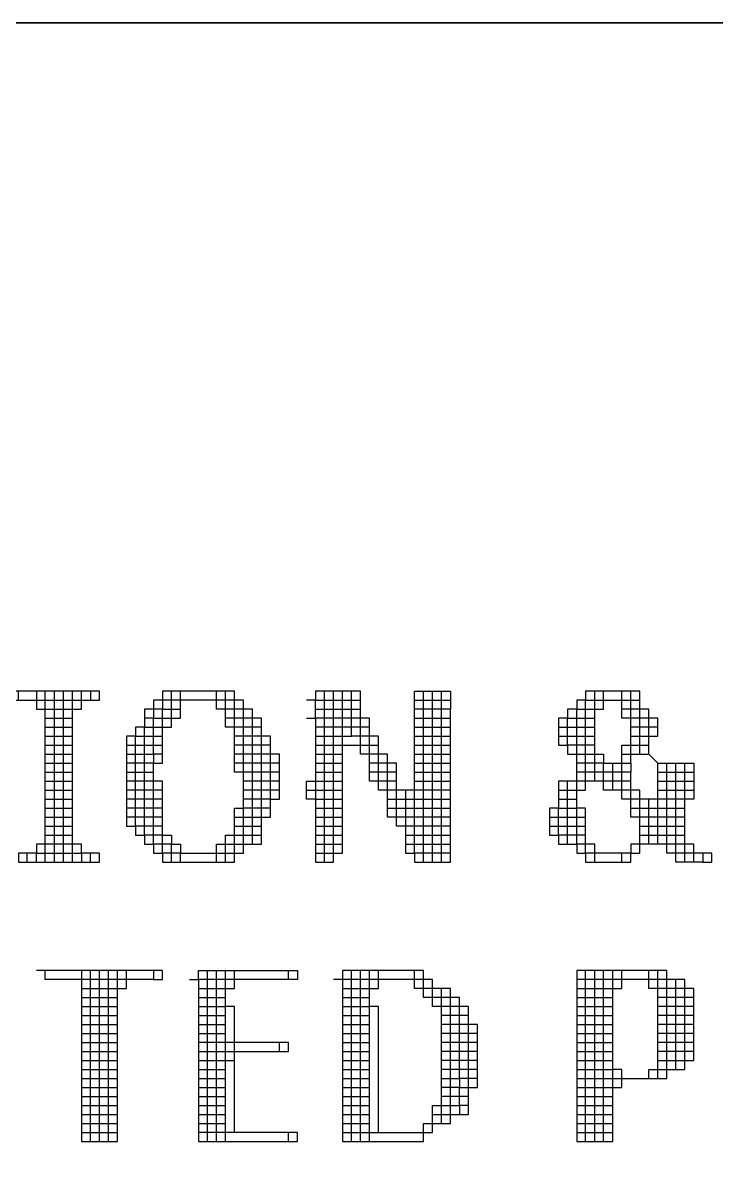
# Model space of a CAD drawing. Header units: millimetres. Extents: x 0 to 420, y 0 to 297.
# Drawn here: x 392.49 to 399.16, y 72.62 to 83.59 of the extents above; entities that cross this region are included whole.
import ezdxf
from ezdxf.enums import TextEntityAlignment as Align

# ---------------------------------------------------------------- set-up
doc = ezdxf.new("R2010")
doc.units = ezdxf.units.MM
doc.layers.add('GPDRAW', color=1, linetype='Continuous')
doc.layers.add('TEXT', color=255, linetype='Continuous')
doc.styles.add('ECL', font='SIMFANG_2312.TTF', dxfattribs={"width": 0.7, "height": 3})

# ---------------------------------------------------------------- blocks, each defined once
blk = doc.blocks.new('gpdraw')
at = {"color": 2}
blk.add_lwpolyline([(912.308, -4.113), (1041.808, -4.113), (1041.808, -82.7), (912.308, -82.7)], close=True, dxfattribs=at)
blk = doc.blocks.new('*U60')
at = {"color": 252, "linetype": 'Continuous'}
for points in [[(35.822, 6.504), (35.822, 6.355), (35.97, 6.355), (35.97, 6.504), (34.485, 6.504), (34.485, 6.355), (34.634, 6.355), (34.634, 6.504)], [(38.495, 5.167), (38.346, 5.167), (38.198, 5.167), (38.198, 5.316), (38.198, 5.464), (38.198, 5.613), (38.198, 5.761), (38.198, 5.91), (38.049, 5.91), (38.049, 6.058), (38.049, 6.207), (38.049, 6.355), (38.049, 6.504)]]:
    blk.add_lwpolyline(points, dxfattribs=at)
at = {"color": 251, "linetype": 'Continuous'}
for points in [[(34.931, 6.504), (34.931, 6.355), (34.931, 6.207), (35.079, 6.207), (35.228, 6.207), (35.376, 6.207), (35.525, 6.207), (35.673, 6.207), (35.673, 6.355), (35.673, 6.504)], [(45.177, 3.979), (45.177, 4.128), (45.177, 4.276), (45.177, 4.425), (45.177, 4.573), (45.177, 4.722), (45.177, 4.87), (45.177, 5.019), (45.177, 5.167), (45.177, 5.316), (45.029, 5.464), (45.029, 5.613), (45.029, 5.761), (45.177, 5.761), (45.177, 5.91), (45.029, 5.91), (45.029, 6.058), (45.029, 6.207), (44.88, 6.207), (44.88, 6.355), (44.88, 6.504), (43.989, 6.504), (43.989, 6.355), (43.841, 6.355), (43.841, 6.207), (43.692, 6.207), (43.692, 6.058), (43.544, 6.058), (43.544, 5.91), (43.544, 5.761), (43.544, 5.613), (43.692, 5.613), (43.692, 5.464), (43.841, 5.464), (43.989, 5.464), (44.138, 5.464), (44.286, 5.464), (44.286, 5.316), (44.583, 5.316), (44.583, 5.464), (44.583, 5.613), (44.732, 5.613), (44.88, 5.613), (45.029, 5.613)], [(45.177, 5.316), (45.771, 5.316), (45.771, 5.167), (45.771, 5.019), (45.771, 4.87), (45.771, 4.722), (45.623, 4.722), (45.474, 4.722), (45.326, 4.722), (45.177, 4.722), (44.88, 4.722), (44.732, 4.722), (44.583, 4.722), (44.583, 4.87), (44.435, 4.87), (44.286, 4.87), (44.286, 5.019), (44.138, 5.019), (43.989, 5.019), (43.841, 5.019), (43.544, 5.019), (43.544, 4.87), (43.544, 4.722), (43.544, 4.573), (43.395, 4.573), (43.395, 4.425), (43.395, 4.276), (43.395, 4.128), (43.544, 4.128), (43.544, 3.979), (43.692, 3.979), (43.841, 3.979), (43.841, 3.831), (43.989, 3.831), (43.989, 3.682), (44.138, 3.682), (44.286, 3.682), (44.435, 3.682), (44.583, 3.682), (44.583, 3.831)], [(38.049, 3.682), (38.049, 3.831), (38.198, 3.831), (38.198, 3.979), (38.198, 4.128), (38.198, 4.276), (38.198, 4.425), (38.198, 4.573), (38.346, 4.573)], [(34.782, 3.682), (34.931, 3.682), (35.079, 3.682), (35.228, 3.682), (35.376, 3.682), (35.525, 3.682), (35.673, 3.682), (35.822, 3.682), (35.822, 3.831)], [(36.861, 1.9), (36.861, 1.752), (37.01, 1.752), (37.01, 1.9), (34.931, 1.9)], [(37.455, 1.752), (37.604, 1.752), (37.604, 1.9), (39.237, 1.9), (39.237, 1.752), (39.089, 1.752), (39.089, 1.9)]]:
    blk.add_lwpolyline(points, dxfattribs=at)
at = {"color": 217, "linetype": 'Continuous'}
blk.add_lwpolyline([(35.079, 3.682), (35.079, 3.831), (35.079, 3.979), (35.079, 4.128), (35.079, 4.276), (35.079, 4.425), (35.079, 4.573), (35.079, 4.722), (35.079, 4.87), (35.079, 5.019), (35.079, 5.167), (35.079, 5.316), (35.079, 5.464), (35.079, 5.613), (35.079, 5.761), (35.079, 5.91), (35.079, 6.058), (35.079, 6.207), (35.079, 6.355), (35.079, 6.504)], dxfattribs=at)
at = {"color": 166, "linetype": 'Continuous'}
for points in [[(35.228, 3.682), (35.228, 3.831), (35.228, 3.979), (35.228, 4.128), (35.228, 4.276), (35.228, 4.425), (35.228, 4.573), (35.228, 4.722), (35.228, 4.87), (35.228, 5.019), (35.228, 5.167), (35.228, 5.316), (35.228, 5.464), (35.228, 5.613), (35.228, 5.761), (35.228, 5.91), (35.228, 6.058), (35.228, 6.207), (35.228, 6.355), (35.228, 6.504)], [(39.534, 6.207), (39.683, 6.207), (39.831, 6.207), (39.98, 6.207), (40.128, 6.207), (40.277, 6.207)], [(45.771, 3.682), (45.771, 3.831), (45.623, 3.831), (45.474, 3.831), (45.474, 3.979), (45.474, 4.128), (45.474, 4.276), (45.474, 4.425), (45.474, 4.573), (45.474, 4.722), (45.474, 4.87), (45.474, 5.019), (45.474, 5.167), (45.474, 5.316)], [(38.495, 3.979), (38.495, 4.128), (38.495, 4.276), (38.495, 4.425), (38.495, 4.573), (38.495, 4.722), (38.495, 4.87), (38.495, 5.019), (38.495, 5.167)], [(36.119, -0.921), (36.119, -0.773), (36.119, -0.624), (36.119, -0.476), (36.119, -0.327), (36.119, -0.179), (36.119, -0.03), (36.119, 0.118), (36.119, 0.267), (36.119, 0.415), (36.119, 0.564), (36.119, 0.712), (36.119, 0.861), (36.119, 1.009), (36.119, 1.158), (36.119, 1.306), (36.119, 1.455), (36.119, 1.603), (36.119, 1.752), (36.119, 1.9)], [(37.752, -0.921), (37.752, -0.773), (37.752, -0.624), (37.752, -0.476), (37.752, -0.327), (37.752, -0.179), (37.752, -0.03), (37.752, 0.118), (37.752, 0.267), (37.752, 0.415), (37.752, 0.564), (37.752, 0.712), (37.752, 0.861), (37.752, 1.009), (37.752, 1.158), (37.752, 1.306), (37.752, 1.455), (37.752, 1.603), (37.752, 1.752), (37.752, 1.9)], [(40.128, -0.921), (40.128, -0.773), (40.128, -0.624), (40.128, -0.476), (40.128, -0.327), (40.128, -0.179), (40.128, -0.03), (40.128, 0.118), (40.128, 0.267), (40.128, 0.415), (40.128, 0.564), (40.128, 0.712), (40.128, 0.861), (40.128, 1.009), (40.128, 1.158), (40.128, 1.306), (40.128, 1.455), (40.128, 1.603), (40.128, 1.752), (40.128, 1.9)], [(44.138, -0.921), (44.138, -0.773), (44.138, -0.624), (44.138, -0.476), (44.138, -0.327), (44.138, -0.179), (44.138, -0.03), (44.138, 0.118), (44.138, 0.267), (44.138, 0.415), (44.138, 0.564), (44.138, 0.712), (44.138, 0.861), (44.138, 1.009), (44.138, 1.158), (44.138, 1.306), (44.138, 1.455), (44.138, 1.603), (44.138, 1.752), (44.138, 1.9)], [(44.286, -0.921), (44.286, -0.773), (44.286, -0.624), (44.286, -0.476), (44.286, -0.327), (44.286, -0.179), (44.286, -0.03), (44.286, 0.118), (44.286, 0.267), (44.286, 0.415), (44.286, 0.564), (44.286, 0.712), (44.286, 0.861), (44.286, 1.009), (44.286, 1.158), (44.286, 1.306), (44.286, 1.455), (44.286, 1.603), (44.286, 1.752), (44.286, 1.9)], [(42.059, -0.179), (41.91, -0.179), (41.91, -0.03), (41.762, -0.03), (41.613, -0.03)]]:
    blk.add_lwpolyline(points, dxfattribs=at)
at = {"color": 156, "linetype": 'Continuous'}
for points in [[(35.376, 3.682), (35.376, 3.831), (35.376, 3.979), (35.376, 4.128), (35.376, 4.276), (35.376, 4.425), (35.376, 4.573), (35.376, 4.722), (35.376, 4.87), (35.376, 5.019), (35.376, 5.167), (35.376, 5.316), (35.376, 5.464), (35.376, 5.613), (35.376, 5.761), (35.376, 5.91), (35.376, 6.058), (35.376, 6.207), (35.376, 6.355), (35.376, 6.504)], [(39.534, 3.831), (39.683, 3.831), (39.831, 3.831), (39.831, 3.979), (39.831, 4.128), (39.831, 4.276), (39.831, 4.425), (39.831, 4.573), (39.831, 4.722), (39.831, 4.87), (39.831, 5.019), (39.831, 5.167), (39.831, 5.316), (39.831, 5.464), (39.831, 5.613), (39.831, 5.761), (39.831, 5.91), (39.831, 6.058), (39.831, 6.207), (39.831, 6.355), (39.831, 6.504)], [(41.465, 3.682), (41.465, 3.831), (41.465, 3.979), (41.465, 4.128), (41.465, 4.276), (41.465, 4.425), (41.465, 4.573), (41.465, 4.722), (41.465, 4.87), (41.465, 5.019), (41.465, 5.167), (41.465, 5.316), (41.465, 5.464), (41.465, 5.613), (41.465, 5.761), (41.465, 5.91), (41.465, 6.058), (41.465, 6.207), (41.465, 6.355), (41.465, 6.504)], [(38.792, 4.722), (38.643, 4.722), (38.643, 4.87), (38.495, 4.87), (38.346, 4.87)], [(37.901, -0.921), (37.901, -0.773), (37.901, -0.624), (37.901, -0.476), (37.901, -0.327), (37.901, -0.179), (37.901, -0.03), (37.901, 0.118), (37.901, 0.267), (37.901, 0.415), (37.901, 0.564), (37.901, 0.712), (37.901, 0.861), (37.901, 1.009), (37.901, 1.158), (37.901, 1.306), (37.901, 1.455), (37.901, 1.603), (37.901, 1.752), (37.901, 1.9)], [(40.277, -0.921), (40.277, -0.773), (40.277, -0.624), (40.277, -0.476), (40.277, -0.327), (40.277, -0.179), (40.277, -0.03), (40.277, 0.118), (40.277, 0.267), (40.277, 0.415), (40.277, 0.564), (40.277, 0.712), (40.277, 0.861), (40.277, 1.009), (40.277, 1.158), (40.277, 1.306), (40.277, 1.455), (40.277, 1.603), (40.277, 1.752), (40.277, 1.9)], [(42.207, 0.861), (42.059, 0.861), (42.059, 1.009), (41.91, 1.009), (41.91, 1.158), (41.762, 1.158), (41.613, 1.158)], [(42.207, 0.712), (42.059, 0.712), (42.059, 0.861), (41.91, 0.861), (41.91, 1.009), (41.762, 1.009), (41.613, 1.009)], [(42.207, 0.564), (42.059, 0.564), (42.059, 0.712), (41.91, 0.712), (41.91, 0.861), (41.762, 0.861), (41.613, 0.861)]]:
    blk.add_lwpolyline(points, dxfattribs=at)
at = {"color": 165, "linetype": 'Continuous'}
for points in [[(35.525, 3.682), (35.525, 3.831), (35.525, 3.979), (35.525, 4.128), (35.525, 4.276), (35.525, 4.425), (35.525, 4.573), (35.525, 4.722), (35.525, 4.87), (35.525, 5.019), (35.525, 5.167), (35.525, 5.316), (35.525, 5.464), (35.525, 5.613), (35.525, 5.761), (35.525, 5.91), (35.525, 6.058), (35.525, 6.207), (35.525, 6.355), (35.525, 6.504)], [(37.01, 5.464), (37.01, 5.613), (37.01, 5.761), (37.01, 5.91), (37.01, 6.058), (37.158, 6.058), (37.158, 6.207), (37.158, 6.355), (37.158, 6.504)], [(41.762, 4.276), (41.613, 4.276), (41.465, 4.276), (41.316, 4.276), (41.168, 4.276), (41.019, 4.276), (40.871, 4.276), (40.871, 4.425), (40.722, 4.425), (40.722, 4.573), (40.722, 4.722), (40.722, 4.87), (40.722, 5.019), (40.574, 5.019), (40.425, 5.019), (40.425, 5.167), (40.425, 5.316), (40.425, 5.464), (40.425, 5.613), (40.425, 5.761), (40.425, 5.91), (40.425, 6.058), (40.277, 6.058), (40.277, 6.207), (40.277, 6.355), (40.277, 6.504), (39.534, 6.504), (39.534, 6.355), (39.386, 6.355)], [(41.613, 3.682), (41.613, 3.831), (41.613, 3.979), (41.613, 4.128), (41.613, 4.276), (41.613, 4.425), (41.613, 4.573), (41.613, 4.722), (41.613, 4.87), (41.613, 5.019), (41.613, 5.167), (41.613, 5.316), (41.613, 5.464), (41.613, 5.613), (41.613, 5.761), (41.613, 5.91), (41.613, 6.058), (41.613, 6.207), (41.613, 6.355), (41.613, 6.504)], [(44.138, 5.019), (44.138, 5.167), (44.138, 5.316), (44.138, 5.464), (44.138, 5.613), (44.138, 5.761), (44.138, 5.91), (44.138, 6.058), (44.138, 6.207), (44.138, 6.355), (44.138, 6.504)], [(36.861, 5.019), (36.861, 5.167), (36.861, 5.316), (36.713, 5.316), (36.564, 5.316), (36.416, 5.316)], [(37.01, 4.87), (36.861, 4.87), (36.861, 5.019), (36.713, 5.019), (36.564, 5.019), (36.416, 5.019)], [(37.01, 4.722), (36.861, 4.722), (36.861, 4.87), (36.713, 4.87), (36.564, 4.87), (36.416, 4.87)], [(37.01, 4.128), (37.158, 4.128), (37.158, 3.979), (37.307, 3.979), (37.307, 3.831), (37.901, 3.831), (37.901, 3.979), (38.049, 3.979), (38.049, 4.128), (38.198, 4.128), (38.346, 4.128), (38.495, 4.128), (38.643, 4.128)], [(37.604, 1.603), (37.752, 1.603), (37.901, 1.603), (38.049, 1.603), (38.198, 1.603), (38.198, 1.752), (38.198, 1.9)], [(39.98, -0.773), (40.128, -0.773), (40.277, -0.773), (40.425, -0.773), (40.574, -0.773), (41.316, -0.773), (41.465, -0.773), (41.465, -0.624), (41.465, -0.476), (41.465, -0.327), (41.613, -0.327), (41.762, -0.327), (41.91, -0.327), (41.91, -0.476), (42.059, -0.476), (42.059, -0.327), (42.059, -0.179), (42.059, -0.03), (42.207, -0.03), (42.207, 0.118), (42.207, 0.267), (42.207, 0.415), (42.207, 0.564), (42.207, 0.712), (42.207, 0.861), (42.207, 1.009), (42.059, 1.009), (42.059, 1.158), (42.059, 1.306), (41.91, 1.306), (41.91, 1.455), (41.762, 1.455), (41.762, 1.603), (41.465, 1.603), (41.465, 1.752), (41.316, 1.752), (41.316, 1.9), (39.98, 1.9), (39.98, 1.752), (39.831, 1.752)], [(37.604, 0.415), (37.752, 0.415), (37.901, 0.415), (38.049, 0.415), (38.198, 0.415), (38.198, 0.564), (38.198, 0.712)]]:
    blk.add_lwpolyline(points, dxfattribs=at)
at = {"color": 175, "linetype": 'Continuous'}
for points in [[(36.416, 5.464), (36.564, 5.464), (36.564, 5.613), (36.713, 5.613), (36.713, 5.761), (36.861, 5.761), (36.861, 5.91), (37.01, 5.91), (37.158, 5.91), (37.158, 6.058), (37.307, 6.058), (37.307, 6.207), (37.307, 6.355), (37.307, 6.504)], [(37.901, 3.682), (37.901, 3.831), (38.049, 3.831), (38.049, 3.979), (38.198, 3.979), (38.346, 3.979), (38.495, 3.979), (38.643, 3.979), (38.643, 4.128), (38.643, 4.276), (38.643, 4.425), (38.792, 4.425), (38.792, 4.573), (38.792, 4.722), (38.792, 4.87), (38.792, 5.019), (38.792, 5.167), (38.792, 5.316), (38.792, 5.464), (38.792, 5.613), (38.792, 5.761), (38.643, 5.761), (38.643, 5.91), (38.495, 5.91), (38.495, 6.058), (38.495, 6.207), (38.346, 6.207), (38.346, 6.355), (38.198, 6.355), (38.198, 6.504), (37.01, 6.504), (37.01, 6.355), (36.861, 6.355), (36.861, 6.207), (36.713, 6.207), (36.713, 6.058), (36.713, 5.91), (36.564, 5.91), (36.564, 5.761), (36.416, 5.761), (36.416, 5.613), (36.416, 5.464), (36.416, 5.316), (36.416, 5.167), (36.416, 5.019), (36.416, 4.87), (36.416, 4.722), (36.416, 4.573), (36.416, 4.425), (36.416, 4.276), (36.564, 4.276), (36.564, 4.128), (36.713, 4.128), (36.713, 3.979), (36.861, 3.979), (36.861, 3.831), (37.01, 3.831), (37.01, 3.682), (37.158, 3.682), (37.307, 3.682), (37.455, 3.682), (37.604, 3.682), (37.752, 3.682), (37.901, 3.682), (38.049, 3.682), (38.198, 3.682), (38.198, 3.831), (38.346, 3.831), (38.346, 3.979), (38.346, 4.128), (38.346, 4.276), (38.346, 4.425), (38.346, 4.573), (38.346, 4.722), (38.346, 4.87), (38.346, 5.019), (38.346, 5.167), (38.346, 5.316), (38.346, 5.464), (38.346, 5.613), (38.346, 5.761), (38.346, 5.91), (38.198, 5.91), (38.198, 6.058), (38.198, 6.207), (38.198, 6.355), (38.049, 6.355), (37.901, 6.355), (37.901, 6.504)], [(41.168, 6.058), (41.316, 6.058), (41.465, 6.058), (41.613, 6.058), (41.762, 6.058)], [(41.168, 5.91), (41.316, 5.91), (41.465, 5.91), (41.613, 5.91), (41.762, 5.91)], [(43.544, 5.761), (43.692, 5.761), (43.841, 5.761), (43.989, 5.761), (43.989, 5.91), (44.138, 5.91)], [(41.762, 4.87), (41.613, 4.87), (41.465, 4.87), (41.316, 4.87), (41.168, 4.87), (40.871, 4.87), (40.722, 4.87), (40.574, 4.87), (40.574, 5.019), (40.574, 5.167), (40.574, 5.316), (40.574, 5.464), (40.425, 5.464), (40.277, 5.464), (40.277, 5.613), (40.277, 5.761), (40.128, 5.761)], [(41.168, 5.761), (41.316, 5.761), (41.465, 5.761), (41.613, 5.761), (41.762, 5.761)], [(41.168, 5.613), (41.316, 5.613), (41.465, 5.613), (41.613, 5.613), (41.762, 5.613)], [(41.168, 5.464), (41.316, 5.464), (41.465, 5.464), (41.613, 5.464), (41.762, 5.464)], [(41.168, 5.316), (41.316, 5.316), (41.465, 5.316), (41.613, 5.316), (41.762, 5.316)], [(41.168, 5.167), (41.316, 5.167), (41.465, 5.167), (41.613, 5.167), (41.762, 5.167)], [(41.168, 5.019), (41.316, 5.019), (41.465, 5.019), (41.613, 5.019), (41.762, 5.019)], [(37.01, 4.573), (36.861, 4.573), (36.861, 4.722), (36.713, 4.722), (36.564, 4.722), (36.416, 4.722)], [(40.722, 4.722), (40.871, 4.722), (41.019, 4.722), (41.168, 4.722), (41.316, 4.722), (41.465, 4.722), (41.613, 4.722), (41.762, 4.722)], [(37.01, 4.425), (36.861, 4.425), (36.861, 4.573), (36.713, 4.573), (36.564, 4.573), (36.416, 4.573)], [(35.673, 1.603), (35.822, 1.603), (35.97, 1.603), (36.119, 1.603), (36.267, 1.603), (36.416, 1.603), (36.416, 1.752), (36.416, 1.9)], [(39.98, 1.603), (40.128, 1.603), (40.277, 1.603), (40.425, 1.603), (40.574, 1.603), (40.574, 1.752), (40.574, 1.9)], [(43.841, 1.603), (43.989, 1.603), (44.138, 1.603), (44.286, 1.603), (44.435, 1.603), (44.583, 1.603), (44.583, 1.752), (44.583, 1.9)]]:
    blk.add_lwpolyline(points, dxfattribs=at)
at = {"color": 177, "linetype": 'Continuous'}
for points in [[(39.534, 5.761), (39.683, 5.761), (39.831, 5.761), (39.98, 5.761), (39.98, 5.91), (39.98, 6.058), (39.98, 6.207), (39.98, 6.355), (39.98, 6.504)], [(36.416, 5.613), (36.564, 5.613), (36.564, 5.761), (36.713, 5.761), (36.713, 5.91), (36.861, 5.91), (36.861, 6.058), (37.01, 6.058), (37.01, 6.207), (37.158, 6.207), (37.307, 6.207)], [(38.792, 5.613), (38.643, 5.613), (38.643, 5.761), (38.495, 5.761), (38.495, 5.91), (38.346, 5.91), (38.346, 6.058), (38.198, 6.058), (38.049, 6.058)], [(44.732, 5.761), (44.88, 5.761), (45.029, 5.761), (45.029, 5.91), (44.88, 5.91), (44.732, 5.91)], [(37.01, 4.128), (36.861, 4.128), (36.861, 4.276), (36.713, 4.276), (36.564, 4.276), (36.564, 4.425), (36.564, 4.573), (36.564, 4.722), (36.564, 4.87), (36.564, 5.019), (36.564, 5.167), (36.564, 5.316), (36.564, 5.464), (36.713, 5.464), (36.713, 5.613), (36.861, 5.613), (36.861, 5.761), (37.01, 5.761)], [(37.307, 3.682), (37.307, 3.831), (37.158, 3.831), (37.158, 3.979), (37.01, 3.979), (36.861, 3.979), (36.861, 4.128), (36.713, 4.128), (36.713, 4.276), (36.713, 4.425), (36.713, 4.573), (36.713, 4.722), (36.713, 4.87), (36.713, 5.019), (36.713, 5.167), (36.713, 5.316), (36.713, 5.464), (36.861, 5.464), (36.861, 5.613), (37.01, 5.613)], [(44.583, 5.167), (44.435, 5.167), (44.286, 5.167), (44.286, 5.316), (44.138, 5.316), (43.989, 5.316), (43.841, 5.316)], [(44.435, 4.87), (44.435, 5.019), (44.435, 5.167), (44.435, 5.316)], [(35.079, 5.167), (35.228, 5.167), (35.376, 5.167), (35.525, 5.167)], [(45.177, 5.167), (45.326, 5.167), (45.474, 5.167), (45.623, 5.167), (45.771, 5.167)], [(43.544, 4.722), (43.692, 4.722), (43.841, 4.722)], [(38.198, 4.425), (38.346, 4.425), (38.495, 4.425), (38.643, 4.425), (38.643, 4.573), (38.495, 4.573), (38.346, 4.573)], [(44.732, 4.573), (44.88, 4.573), (45.029, 4.573), (45.177, 4.573), (45.326, 4.573), (45.474, 4.573), (45.623, 4.573)], [(35.079, 4.276), (35.228, 4.276), (35.376, 4.276), (35.525, 4.276)], [(44.88, 4.128), (45.029, 4.128), (45.177, 4.128), (45.326, 4.128), (45.474, 4.128), (45.623, 4.128)], [(34.931, 3.682), (34.931, 3.831), (35.079, 3.831), (35.228, 3.831), (35.376, 3.831), (35.525, 3.831), (35.673, 3.831), (35.673, 3.682)], [(45.474, 0.267), (45.474, 0.415), (45.474, 0.564), (45.474, 0.712), (45.474, 0.861), (45.474, 1.009), (45.474, 1.158), (45.474, 1.306), (45.474, 1.455), (45.474, 1.603), (45.474, 1.752)], [(43.841, 1.455), (43.989, 1.455), (44.138, 1.455), (44.286, 1.455), (44.435, 1.455)], [(45.771, 1.306), (45.623, 1.306), (45.623, 1.455), (45.474, 1.455), (45.326, 1.455), (45.177, 1.455)], [(43.841, 1.158), (43.989, 1.158), (44.138, 1.158), (44.286, 1.158), (44.435, 1.158)], [(45.771, 1.158), (45.623, 1.158), (45.623, 1.306), (45.474, 1.306), (45.326, 1.306), (45.177, 1.306)], [(43.841, 1.009), (43.989, 1.009), (44.138, 1.009), (44.286, 1.009), (44.435, 1.009)], [(43.841, 0.861), (43.989, 0.861), (44.138, 0.861), (44.286, 0.861), (44.435, 0.861)], [(42.207, 0.415), (42.059, 0.415), (42.059, 0.564), (41.91, 0.564), (41.91, 0.712), (41.762, 0.712), (41.613, 0.712)], [(43.841, 0.712), (43.989, 0.712), (44.138, 0.712), (44.286, 0.712), (44.435, 0.712)], [(42.207, 0.267), (42.059, 0.267), (42.059, 0.415), (41.91, 0.415), (41.91, 0.564), (41.762, 0.564), (41.613, 0.564)], [(42.207, 0.118), (42.059, 0.118), (42.059, 0.267), (41.91, 0.267), (41.91, 0.415), (41.762, 0.415), (41.613, 0.415)], [(43.841, 0.415), (43.989, 0.415), (44.138, 0.415), (44.286, 0.415), (44.435, 0.415)], [(45.177, 0.415), (45.326, 0.415), (45.474, 0.415), (45.623, 0.415), (45.623, 0.564), (45.474, 0.564), (45.326, 0.564), (45.177, 0.564)], [(41.613, 0.118), (41.762, 0.118), (41.91, 0.118), (41.91, -0.03), (42.059, -0.03), (42.059, 0.118), (41.91, 0.118), (41.91, 0.267), (41.762, 0.267), (41.613, 0.267)], [(43.841, 0.267), (43.989, 0.267), (44.138, 0.267), (44.286, 0.267), (44.435, 0.267)], [(42.059, -0.327), (41.91, -0.327), (41.91, -0.179), (41.762, -0.179), (41.613, -0.179)], [(43.841, -0.179), (43.989, -0.179), (44.138, -0.179), (44.286, -0.179), (44.435, -0.179)], [(43.841, -0.327), (43.989, -0.327), (44.138, -0.327), (44.286, -0.327), (44.435, -0.327)], [(43.841, -0.476), (43.989, -0.476), (44.138, -0.476), (44.286, -0.476), (44.435, -0.476)], [(43.841, -0.624), (43.989, -0.624), (44.138, -0.624), (44.286, -0.624), (44.435, -0.624)], [(43.841, -0.773), (43.989, -0.773), (44.138, -0.773), (44.286, -0.773), (44.435, -0.773)]]:
    blk.add_lwpolyline(points, dxfattribs=at)
at = {"color": 147, "linetype": 'Continuous'}
for points in [[(39.534, 5.613), (39.683, 5.613), (39.831, 5.613), (39.98, 5.613), (39.98, 5.761), (40.128, 5.761), (40.128, 5.91), (40.128, 6.058), (40.128, 6.207), (40.128, 6.355), (40.128, 6.504)], [(41.762, 4.425), (41.613, 4.425), (41.465, 4.425), (41.316, 4.425), (41.168, 4.425), (41.019, 4.425), (40.871, 4.425), (40.871, 4.573), (40.871, 4.722), (40.871, 4.87), (40.871, 5.019), (40.871, 5.167), (40.871, 5.316), (40.722, 5.316), (40.722, 5.464), (40.574, 5.464), (40.574, 5.613), (40.574, 5.761), (40.425, 5.761), (40.277, 5.761), (40.277, 5.91), (40.128, 5.91), (39.98, 5.91), (39.831, 5.91), (39.683, 5.91), (39.534, 5.91)], [(38.94, 5.167), (38.792, 5.167), (38.643, 5.167), (38.643, 5.316), (38.495, 5.316), (38.495, 5.464), (38.346, 5.464), (38.198, 5.464)], [(39.534, 5.464), (39.683, 5.464), (39.831, 5.464), (39.98, 5.464)], [(38.94, 5.019), (38.792, 5.019), (38.643, 5.019), (38.643, 5.167), (38.495, 5.167), (38.495, 5.316), (38.346, 5.316), (38.198, 5.316)], [(39.534, 4.128), (39.683, 4.128), (39.831, 4.128), (39.98, 4.128)], [(41.019, 3.979), (41.168, 3.979), (41.316, 3.979), (41.465, 3.979), (41.613, 3.979), (41.762, 3.979)]]:
    blk.add_lwpolyline(points, dxfattribs=at)
at = {"color": 168, "linetype": 'Continuous'}
blk.add_lwpolyline([(39.683, 3.682), (39.683, 3.831), (39.683, 3.979), (39.683, 4.128), (39.683, 4.276), (39.683, 4.425), (39.683, 4.573), (39.683, 4.722), (39.683, 4.87), (39.683, 5.019), (39.683, 5.167), (39.683, 5.316), (39.683, 5.464), (39.683, 5.613), (39.683, 5.761), (39.683, 5.91), (39.683, 6.058), (39.683, 6.207), (39.683, 6.355), (39.683, 6.504)], dxfattribs=at)
at = {"color": 185, "linetype": 'Continuous'}
blk.add_lwpolyline([(41.762, 3.831), (41.613, 3.831), (41.465, 3.831), (41.316, 3.831), (41.168, 3.831), (41.168, 3.979), (41.168, 4.128), (41.168, 4.276), (41.168, 4.425), (41.168, 4.573), (41.168, 4.722), (41.168, 4.87), (41.168, 5.019), (41.168, 5.167), (41.168, 5.316), (41.168, 5.464), (41.168, 5.613), (41.168, 5.761), (41.168, 5.91), (41.168, 6.058), (41.168, 6.207), (41.168, 6.355), (41.168, 6.504), (41.762, 6.504), (41.762, 6.355), (41.762, 6.207)], dxfattribs=at)
at = {"color": 187, "linetype": 'Continuous'}
for points in [[(41.316, 3.682), (41.316, 3.831), (41.316, 3.979), (41.316, 4.128), (41.316, 4.276), (41.316, 4.425), (41.316, 4.573), (41.316, 4.722), (41.316, 4.87), (41.316, 5.019), (41.316, 5.167), (41.316, 5.316), (41.316, 5.464), (41.316, 5.613), (41.316, 5.761), (41.316, 5.91), (41.316, 6.058), (41.316, 6.207), (41.316, 6.355), (41.316, 6.504)], [(39.386, 6.058), (39.534, 6.058), (39.534, 6.207), (39.534, 6.355), (39.683, 6.355), (39.831, 6.355), (39.98, 6.355), (40.128, 6.355), (40.277, 6.355)], [(43.544, 5.91), (43.692, 5.91), (43.692, 6.058), (43.841, 6.058), (43.841, 6.207), (43.989, 6.207), (43.989, 6.355), (44.138, 6.355), (44.286, 6.355), (44.435, 6.355), (44.583, 6.355), (44.732, 6.355), (44.88, 6.355)], [(35.079, 5.464), (35.228, 5.464), (35.376, 5.464), (35.525, 5.464)], [(35.079, 5.316), (35.228, 5.316), (35.376, 5.316), (35.525, 5.316)], [(45.029, 3.979), (45.029, 4.128), (45.029, 4.276), (45.029, 4.425), (45.029, 4.573), (45.029, 4.722)], [(37.01, 4.276), (36.861, 4.276), (36.861, 4.425), (36.713, 4.425), (36.564, 4.425), (36.416, 4.425)], [(36.861, 1.752), (36.713, 1.752), (36.564, 1.752), (36.416, 1.752), (36.267, 1.752), (36.119, 1.752), (35.97, 1.752), (35.822, 1.752), (35.673, 1.752), (35.525, 1.752), (35.376, 1.752), (35.228, 1.752), (35.079, 1.752), (35.079, 1.9)], [(43.989, -0.921), (43.989, -0.773), (43.989, -0.624), (43.989, -0.476), (43.989, -0.327), (43.989, -0.179), (43.989, -0.03), (43.989, 0.118), (43.989, 0.267), (43.989, 0.415), (43.989, 0.564), (43.989, 0.712), (43.989, 0.861), (43.989, 1.009), (43.989, 1.158), (43.989, 1.306), (43.989, 1.455), (43.989, 1.603), (43.989, 1.752), (43.989, 1.9)], [(35.673, 1.455), (35.822, 1.455), (35.97, 1.455), (36.119, 1.455), (36.267, 1.455)], [(45.771, 0.564), (45.623, 0.564), (45.623, 0.712), (45.474, 0.712), (45.326, 0.712), (45.177, 0.712)], [(35.673, -0.773), (35.822, -0.773), (35.97, -0.773), (36.119, -0.773), (36.267, -0.773)]]:
    blk.add_lwpolyline(points, dxfattribs=at)
at = {"color": 157, "linetype": 'Continuous'}
for points in [[(45.92, 3.831), (45.92, 3.682), (46.068, 3.682), (46.068, 3.831), (45.771, 3.831), (45.771, 3.979), (45.623, 3.979), (45.474, 3.979), (45.326, 3.979), (45.177, 3.979), (45.029, 3.979), (44.88, 3.979), (44.732, 3.979), (44.732, 3.831), (44.138, 3.831), (44.138, 3.979), (43.989, 3.979), (43.841, 3.979), (43.841, 4.128), (43.841, 4.276), (43.841, 4.425), (43.841, 4.573), (43.841, 4.722), (43.841, 4.87), (43.841, 5.019), (43.841, 5.167), (43.841, 5.316), (43.841, 5.464), (43.841, 5.613), (43.692, 5.613), (43.692, 5.761), (43.692, 5.91), (43.841, 5.91), (43.841, 6.058), (43.989, 6.058), (43.989, 6.207), (44.138, 6.207), (44.286, 6.207), (44.286, 6.355), (44.286, 6.504)], [(44.732, 5.316), (44.732, 5.464), (44.732, 5.613), (44.732, 5.761), (44.732, 5.91), (44.732, 6.058), (44.732, 6.207), (44.732, 6.355), (44.732, 6.504)], [(38.643, 5.91), (38.643, 6.058), (38.495, 6.058), (38.346, 6.058), (38.346, 6.207), (38.198, 6.207), (38.049, 6.207), (37.901, 6.207), (37.901, 6.355), (37.752, 6.355), (37.604, 6.355), (37.455, 6.355), (37.307, 6.355), (37.158, 6.355), (37.01, 6.355), (37.01, 6.207), (36.861, 6.207), (36.861, 6.058), (36.713, 6.058)], [(35.079, 6.058), (35.228, 6.058), (35.376, 6.058), (35.525, 6.058)], [(38.94, 5.316), (38.792, 5.316), (38.643, 5.316), (38.643, 5.464), (38.495, 5.464), (38.495, 5.613), (38.346, 5.613), (38.198, 5.613)], [(39.534, 5.316), (39.683, 5.316), (39.831, 5.316), (39.98, 5.316)], [(40.871, 5.167), (40.722, 5.167), (40.722, 5.316), (40.574, 5.316), (40.425, 5.316)], [(39.534, 5.167), (39.683, 5.167), (39.831, 5.167), (39.98, 5.167)], [(39.534, 5.019), (39.683, 5.019), (39.831, 5.019), (39.98, 5.019)], [(39.534, 4.722), (39.683, 4.722), (39.831, 4.722), (39.98, 4.722)], [(39.534, 4.573), (39.683, 4.573), (39.831, 4.573), (39.98, 4.573)], [(40.722, 4.573), (40.871, 4.573), (41.019, 4.573), (41.168, 4.573), (41.316, 4.573), (41.465, 4.573), (41.613, 4.573), (41.762, 4.573)], [(39.534, 4.425), (39.683, 4.425), (39.831, 4.425), (39.98, 4.425)], [(43.395, 4.276), (43.544, 4.276), (43.544, 4.425), (43.692, 4.425), (43.841, 4.425), (43.989, 4.425)], [(39.534, 4.276), (39.683, 4.276), (39.831, 4.276), (39.98, 4.276)], [(44.138, 3.682), (44.138, 3.831), (43.989, 3.831), (43.989, 3.979), (43.989, 4.128), (43.841, 4.128), (43.692, 4.128), (43.544, 4.128), (43.544, 4.276), (43.692, 4.276), (43.841, 4.276), (43.989, 4.276)], [(39.534, 3.979), (39.683, 3.979), (39.831, 3.979), (39.98, 3.979)], [(41.019, 4.128), (41.168, 4.128), (41.316, 4.128), (41.465, 4.128), (41.613, 4.128), (41.762, 4.128)], [(43.841, -0.03), (43.989, -0.03), (44.138, -0.03), (44.286, -0.03), (44.435, -0.03), (44.435, 0.118), (44.435, 0.267), (44.435, 0.415), (44.435, 0.564), (44.435, 0.712), (44.435, 0.861), (44.435, 1.009), (44.435, 1.158), (44.435, 1.306), (44.435, 1.455), (44.435, 1.603), (44.435, 1.752), (44.435, 1.9)], [(37.604, 1.306), (37.752, 1.306), (37.901, 1.306), (38.049, 1.306)], [(39.98, 1.306), (40.128, 1.306), (40.277, 1.306), (40.425, 1.306)], [(39.98, 1.009), (40.128, 1.009), (40.277, 1.009), (40.425, 1.009)], [(45.771, 0.861), (45.623, 0.861), (45.623, 1.009), (45.474, 1.009), (45.326, 1.009), (45.177, 1.009)], [(39.98, 0.861), (40.128, 0.861), (40.277, 0.861), (40.425, 0.861)], [(45.771, 0.712), (45.623, 0.712), (45.623, 0.861), (45.474, 0.861), (45.326, 0.861), (45.177, 0.861)], [(38.94, 0.564), (39.089, 0.564), (39.089, 0.712), (38.198, 0.712), (38.049, 0.712), (37.901, 0.712), (37.752, 0.712), (37.604, 0.712)], [(39.98, 0.712), (40.128, 0.712), (40.277, 0.712), (40.425, 0.712)], [(39.98, 0.564), (40.128, 0.564), (40.277, 0.564), (40.425, 0.564)], [(39.98, 0.415), (40.128, 0.415), (40.277, 0.415), (40.425, 0.415)], [(39.98, 0.267), (40.128, 0.267), (40.277, 0.267), (40.425, 0.267)], [(39.98, 0.118), (40.128, 0.118), (40.277, 0.118), (40.425, 0.118)], [(39.98, -0.03), (40.128, -0.03), (40.277, -0.03), (40.425, -0.03)], [(39.089, -0.921), (39.237, -0.921), (39.237, -0.773), (38.198, -0.773), (38.049, -0.773), (37.901, -0.773), (37.752, -0.773), (37.604, -0.773)]]:
    blk.add_lwpolyline(points, dxfattribs=at)
at = {"color": 197, "linetype": 'Continuous'}
for points in [[(44.88, 5.464), (44.88, 5.613), (44.88, 5.761), (44.88, 5.91), (44.88, 6.058), (44.732, 6.058), (44.583, 6.058), (44.583, 6.207), (44.583, 6.355), (44.583, 6.504)], [(41.168, 6.355), (41.316, 6.355), (41.465, 6.355), (41.613, 6.355), (41.762, 6.355)], [(45.92, 3.682), (45.771, 3.682), (45.623, 3.682), (45.474, 3.682), (45.474, 3.831), (45.326, 3.831), (45.326, 3.979), (45.326, 4.128), (45.326, 4.276), (45.326, 4.425), (45.326, 4.573), (45.326, 4.722), (45.326, 4.87), (45.326, 5.019), (45.326, 5.167), (45.326, 5.316)], [(45.177, 5.019), (45.326, 5.019), (45.474, 5.019), (45.623, 5.019), (45.771, 5.019)], [(45.177, 4.87), (45.326, 4.87), (45.474, 4.87), (45.623, 4.87), (45.771, 4.87)], [(43.395, 4.425), (43.544, 4.425), (43.544, 4.573), (43.692, 4.573), (43.841, 4.573)], [(43.841, 0.118), (43.989, 0.118), (44.138, 0.118), (44.286, 0.118), (44.435, 0.118), (44.583, 0.118), (45.029, 0.118), (45.177, 0.118), (45.326, 0.118), (45.326, 0.267), (45.326, 0.415), (45.326, 0.564), (45.326, 0.712), (45.326, 0.861), (45.326, 1.009), (45.326, 1.158), (45.326, 1.306), (45.326, 1.455), (45.326, 1.603), (45.326, 1.752), (45.177, 1.752), (45.029, 1.752), (45.029, 1.9)], [(35.673, 1.306), (35.822, 1.306), (35.97, 1.306), (36.119, 1.306), (36.267, 1.306)], [(35.673, 1.158), (35.822, 1.158), (35.97, 1.158), (36.119, 1.158), (36.267, 1.158)], [(35.673, 1.009), (35.822, 1.009), (35.97, 1.009), (36.119, 1.009), (36.267, 1.009)], [(35.673, 0.564), (35.822, 0.564), (35.97, 0.564), (36.119, 0.564), (36.267, 0.564)], [(35.673, 0.415), (35.822, 0.415), (35.97, 0.415), (36.119, 0.415), (36.267, 0.415)], [(35.673, 0.267), (35.822, 0.267), (35.97, 0.267), (36.119, 0.267), (36.267, 0.267)], [(35.673, 0.118), (35.822, 0.118), (35.97, 0.118), (36.119, 0.118), (36.267, 0.118)], [(35.673, -0.03), (35.822, -0.03), (35.97, -0.03), (36.119, -0.03), (36.267, -0.03)], [(35.673, -0.179), (35.822, -0.179), (35.97, -0.179), (36.119, -0.179), (36.267, -0.179)], [(35.673, -0.327), (35.822, -0.327), (35.97, -0.327), (36.119, -0.327), (36.267, -0.327)], [(35.673, -0.624), (35.822, -0.624), (35.97, -0.624), (36.119, -0.624), (36.267, -0.624)]]:
    blk.add_lwpolyline(points, dxfattribs=at)
at = {"color": 167, "linetype": 'Continuous'}
for points in [[(34.634, 6.355), (34.782, 6.355), (34.931, 6.355), (35.079, 6.355), (35.228, 6.355), (35.376, 6.355), (35.525, 6.355), (35.673, 6.355), (35.822, 6.355)], [(45.029, 6.058), (44.88, 6.058), (44.88, 6.207), (44.732, 6.207), (44.583, 6.207)], [(43.544, 4.87), (43.692, 4.87), (43.841, 4.87), (43.989, 4.87), (43.989, 5.019), (43.989, 5.167), (43.989, 5.316), (43.989, 5.464), (43.989, 5.613), (43.841, 5.613), (43.841, 5.761), (43.841, 5.91), (43.989, 5.91), (43.989, 6.058), (44.138, 6.058)], [(35.079, 5.91), (35.228, 5.91), (35.376, 5.91), (35.525, 5.91)], [(35.079, 5.761), (35.228, 5.761), (35.376, 5.761), (35.525, 5.761)], [(38.792, 5.464), (38.643, 5.464), (38.643, 5.613), (38.495, 5.613), (38.495, 5.761), (38.346, 5.761), (38.198, 5.761)], [(35.079, 5.613), (35.228, 5.613), (35.376, 5.613), (35.525, 5.613)], [(45.623, 4.425), (45.474, 4.425), (45.326, 4.425), (45.177, 4.425), (45.029, 4.425), (44.88, 4.425), (44.732, 4.425), (44.732, 4.573), (44.732, 4.722), (44.732, 4.87), (44.583, 4.87), (44.583, 5.019), (44.583, 5.167), (44.583, 5.316), (44.732, 5.316), (44.732, 5.167)], [(45.623, 3.682), (45.623, 3.831), (45.623, 3.979), (45.623, 4.128), (45.623, 4.276), (45.623, 4.425), (45.623, 4.573), (45.623, 4.722), (45.623, 4.87), (45.623, 5.019), (45.623, 5.167), (45.623, 5.316)], [(36.416, 5.167), (36.564, 5.167), (36.713, 5.167), (36.861, 5.167)], [(40.871, 5.019), (40.722, 5.019), (40.722, 5.167), (40.574, 5.167), (40.425, 5.167)], [(44.732, 5.019), (44.583, 5.019), (44.435, 5.019), (44.286, 5.019), (44.286, 5.167), (44.138, 5.167), (43.989, 5.167), (43.841, 5.167)], [(35.079, 5.019), (35.228, 5.019), (35.376, 5.019), (35.525, 5.019)], [(35.079, 4.87), (35.228, 4.87), (35.376, 4.87), (35.525, 4.87)], [(35.079, 4.722), (35.228, 4.722), (35.376, 4.722), (35.525, 4.722)], [(38.792, 4.573), (38.643, 4.573), (38.643, 4.722), (38.495, 4.722), (38.346, 4.722)], [(35.079, 4.573), (35.228, 4.573), (35.376, 4.573), (35.525, 4.573)], [(35.079, 4.425), (35.228, 4.425), (35.376, 4.425), (35.525, 4.425)], [(38.198, 4.276), (38.346, 4.276), (38.495, 4.276), (38.643, 4.276)], [(44.88, 4.276), (45.029, 4.276), (45.177, 4.276), (45.326, 4.276), (45.474, 4.276), (45.623, 4.276)], [(35.079, 4.128), (35.228, 4.128), (35.376, 4.128), (35.525, 4.128)], [(42.059, 1.158), (41.91, 1.158), (41.91, 1.306), (41.762, 1.306), (41.762, 1.455), (41.613, 1.455), (41.465, 1.455), (41.465, 1.603), (41.316, 1.603), (41.168, 1.603), (41.168, 1.752), (41.019, 1.752), (40.871, 1.752), (40.722, 1.752), (40.574, 1.752), (40.425, 1.752), (40.277, 1.752), (40.128, 1.752), (39.98, 1.752), (39.98, 1.603), (39.98, 1.455), (39.98, 1.306), (39.98, 1.158), (39.98, 1.009), (39.98, 0.861), (39.98, 0.712), (39.98, 0.564), (39.98, 0.415), (39.98, 0.267), (39.98, 0.118), (39.98, -0.03), (39.98, -0.179), (39.98, -0.327), (39.98, -0.476), (39.98, -0.624), (39.98, -0.773), (39.98, -0.921), (40.128, -0.921), (40.277, -0.921), (40.425, -0.921), (40.574, -0.921), (40.722, -0.921), (40.871, -0.921), (41.019, -0.921), (41.168, -0.921), (41.316, -0.921), (41.316, -0.773), (41.316, -0.624), (41.465, -0.624), (41.613, -0.624), (41.762, -0.624), (41.762, -0.476), (41.762, -0.327), (41.762, -0.179), (41.762, -0.03), (41.762, 0.118), (41.762, 0.267), (41.762, 0.415), (41.762, 0.564), (41.762, 0.712), (41.762, 0.861), (41.762, 1.009), (41.762, 1.158), (41.762, 1.306), (41.613, 1.306), (41.465, 1.306), (41.465, 1.455), (41.316, 1.455), (41.316, 1.603), (41.316, 1.752), (41.168, 1.752), (41.168, 1.9)], [(39.089, 1.752), (38.94, 1.752), (38.792, 1.752), (38.643, 1.752), (38.495, 1.752), (38.346, 1.752), (38.198, 1.752), (38.049, 1.752), (37.901, 1.752), (37.752, 1.752), (37.604, 1.752), (37.604, 1.603), (37.604, 1.455), (37.604, 1.306), (37.604, 1.158), (37.604, 1.009), (37.604, 0.861), (37.604, 0.712), (37.604, 0.564), (37.604, 0.415), (37.604, 0.267), (37.604, 0.118), (37.604, -0.03), (37.604, -0.179), (37.604, -0.327), (37.604, -0.476), (37.604, -0.624), (37.604, -0.773), (37.604, -0.921), (37.752, -0.921), (37.901, -0.921), (38.049, -0.921), (38.198, -0.921), (38.346, -0.921), (38.495, -0.921), (38.643, -0.921), (38.792, -0.921), (38.94, -0.921), (39.089, -0.921), (39.089, -0.773)], [(45.771, 1.455), (45.623, 1.455), (45.623, 1.603), (45.474, 1.603), (45.326, 1.603), (45.177, 1.603), (45.029, 1.603), (45.029, 1.752), (44.88, 1.752), (44.732, 1.752), (44.583, 1.752), (44.435, 1.752), (44.286, 1.752), (44.138, 1.752), (43.989, 1.752), (43.841, 1.752)], [(37.604, 1.455), (37.752, 1.455), (37.901, 1.455), (38.049, 1.455)], [(39.98, 1.455), (40.128, 1.455), (40.277, 1.455), (40.425, 1.455)], [(37.604, 1.158), (37.752, 1.158), (37.901, 1.158), (38.049, 1.158)], [(39.98, 1.158), (40.128, 1.158), (40.277, 1.158), (40.425, 1.158)], [(43.841, 1.306), (43.989, 1.306), (44.138, 1.306), (44.286, 1.306), (44.435, 1.306)], [(45.771, 1.009), (45.623, 1.009), (45.623, 1.158), (45.474, 1.158), (45.326, 1.158), (45.177, 1.158)], [(37.604, 1.009), (37.752, 1.009), (37.901, 1.009), (38.049, 1.009)], [(37.604, 0.861), (37.752, 0.861), (37.901, 0.861), (38.049, 0.861)], [(37.604, 0.564), (37.752, 0.564), (37.901, 0.564), (38.049, 0.564), (38.198, 0.564), (38.346, 0.564), (38.495, 0.564), (38.643, 0.564), (38.792, 0.564), (38.94, 0.564), (38.94, 0.712)], [(43.841, 0.564), (43.989, 0.564), (44.138, 0.564), (44.286, 0.564), (44.435, 0.564)], [(37.604, 0.267), (37.752, 0.267), (37.901, 0.267), (38.049, 0.267)], [(37.604, -0.03), (37.752, -0.03), (37.901, -0.03), (38.049, -0.03)], [(37.604, -0.179), (37.752, -0.179), (37.901, -0.179), (38.049, -0.179)], [(39.98, -0.179), (40.128, -0.179), (40.277, -0.179), (40.425, -0.179)], [(37.604, -0.327), (37.752, -0.327), (37.901, -0.327), (38.049, -0.327)], [(39.98, -0.327), (40.128, -0.327), (40.277, -0.327), (40.425, -0.327)], [(37.604, -0.476), (37.752, -0.476), (37.901, -0.476), (38.049, -0.476)], [(39.98, -0.476), (40.128, -0.476), (40.277, -0.476), (40.425, -0.476)], [(41.465, -0.476), (41.613, -0.476), (41.762, -0.476), (41.91, -0.476)], [(37.604, -0.624), (37.752, -0.624), (37.901, -0.624), (38.049, -0.624)], [(39.98, -0.624), (40.128, -0.624), (40.277, -0.624), (40.425, -0.624)]]:
    blk.add_lwpolyline(points, dxfattribs=at)
at = {"color": 163, "linetype": 'Continuous'}
for points in [[(41.019, 4.87), (41.019, 4.722), (41.019, 4.573), (41.019, 4.425), (41.019, 4.276), (41.019, 4.128), (41.019, 3.979), (41.019, 3.831), (41.168, 3.831), (41.168, 3.682), (41.316, 3.682), (41.465, 3.682), (41.613, 3.682), (41.762, 3.682), (41.762, 3.831), (41.762, 3.979), (41.762, 4.128), (41.762, 4.276), (41.762, 4.425), (41.762, 4.573), (41.762, 4.722), (41.762, 4.87), (41.762, 5.019), (41.762, 5.167), (41.762, 5.316), (41.762, 5.464), (41.762, 5.613), (41.762, 5.761), (41.762, 5.91), (41.762, 6.058), (41.762, 6.207), (41.613, 6.207), (41.465, 6.207), (41.316, 6.207), (41.168, 6.207)], [(37.158, 3.682), (37.158, 3.831), (37.01, 3.831), (37.01, 3.979), (37.01, 4.128), (37.01, 4.276), (37.01, 4.425), (37.01, 4.573), (37.01, 4.722), (37.01, 4.87), (37.01, 5.019), (36.861, 5.019)], [(38.049, -0.921), (38.049, -0.773), (38.049, -0.624), (38.049, -0.476), (38.049, -0.327), (38.049, -0.179), (38.049, -0.03), (38.049, 0.118), (38.049, 0.267), (38.049, 0.415), (38.049, 0.564), (38.049, 0.712), (38.049, 0.861), (38.049, 1.009), (38.049, 1.158), (38.049, 1.306), (38.049, 1.455), (38.049, 1.603), (38.049, 1.752), (38.049, 1.9)]]:
    blk.add_lwpolyline(points, dxfattribs=at)
at = {"color": 155, "linetype": 'Continuous'}
for points in [[(40.425, 5.91), (40.277, 5.91), (40.277, 6.058), (40.128, 6.058), (39.98, 6.058), (39.831, 6.058), (39.683, 6.058), (39.534, 6.058), (39.534, 5.91), (39.534, 5.761), (39.534, 5.613), (39.534, 5.464), (39.534, 5.316), (39.534, 5.167), (39.534, 5.019), (39.534, 4.87), (39.534, 4.722), (39.534, 4.573), (39.534, 4.425), (39.534, 4.276), (39.534, 4.128), (39.534, 3.979), (39.534, 3.831), (39.534, 3.682), (39.683, 3.682), (39.831, 3.682), (39.831, 3.831), (39.98, 3.831), (39.98, 3.979), (39.98, 4.128), (39.98, 4.276), (39.98, 4.425), (39.98, 4.573), (39.98, 4.722), (39.98, 4.87), (39.98, 5.019), (39.98, 5.167), (39.98, 5.316), (39.98, 5.464), (39.98, 5.613), (40.128, 5.613), (40.277, 5.613), (40.425, 5.613), (40.574, 5.613)], [(44.583, 5.464), (44.732, 5.464), (44.88, 5.464), (45.029, 5.464)], [(44.583, 3.682), (44.732, 3.682), (44.732, 3.831), (44.88, 3.831), (44.88, 3.979), (44.88, 4.128), (44.88, 4.276), (44.88, 4.425), (44.88, 4.573), (44.88, 4.722), (44.88, 4.87), (44.732, 4.87), (44.732, 5.019), (44.732, 5.167), (44.583, 5.167)], [(45.029, 0.118), (45.029, 0.267), (45.177, 0.267), (45.326, 0.267), (45.474, 0.267), (45.623, 0.267), (45.623, 0.415), (45.771, 0.415), (45.771, 0.564), (45.771, 0.712), (45.771, 0.861), (45.771, 1.009), (45.771, 1.158), (45.771, 1.306), (45.771, 1.455), (45.771, 1.603), (45.623, 1.603), (45.623, 1.752), (45.326, 1.752), (45.326, 1.9), (43.841, 1.9), (43.841, 1.752), (43.841, 1.603), (43.841, 1.455), (43.841, 1.306), (43.841, 1.158), (43.841, 1.009), (43.841, 0.861), (43.841, 0.712), (43.841, 0.564), (43.841, 0.415), (43.841, 0.267), (43.841, 0.118), (43.841, -0.03), (43.841, -0.179), (43.841, -0.327), (43.841, -0.476), (43.841, -0.624), (43.841, -0.773), (43.841, -0.921), (43.989, -0.921), (44.138, -0.921), (44.286, -0.921), (44.435, -0.921), (44.435, -0.773), (44.435, -0.624), (44.435, -0.476), (44.435, -0.327), (44.435, -0.179), (44.435, -0.03), (44.583, -0.03), (44.583, 0.118), (44.583, 0.267), (44.435, 0.267)]]:
    blk.add_lwpolyline(points, dxfattribs=at)
at = {"color": 143, "linetype": 'Continuous'}
for points in [[(45.177, 5.91), (45.177, 6.058), (45.029, 6.058)], [(36.861, 5.316), (37.01, 5.316), (37.01, 5.464), (36.861, 5.464), (36.861, 5.316)], [(38.792, 4.722), (38.94, 4.722), (38.94, 4.87), (38.94, 5.019), (38.94, 5.167), (38.94, 5.316), (38.94, 5.464), (38.792, 5.464)], [(43.989, 4.128), (43.989, 4.276), (43.989, 4.425), (43.989, 4.573), (43.841, 4.573)]]:
    blk.add_lwpolyline(points, dxfattribs=at)
at = {"color": 152, "linetype": 'Continuous'}
blk.add_lwpolyline([(44.138, 5.613), (43.989, 5.613), (43.989, 5.761), (44.138, 5.761)], dxfattribs=at)
at = {"color": 154, "linetype": 'Continuous'}
for points in [[(38.94, 4.87), (38.792, 4.87), (38.643, 4.87), (38.643, 5.019), (38.495, 5.019), (38.346, 5.019)], [(37.604, 0.118), (37.752, 0.118), (37.901, 0.118), (38.049, 0.118)]]:
    blk.add_lwpolyline(points, dxfattribs=at)
at = {"color": 8, "linetype": 'Continuous'}
blk.add_lwpolyline([(39.534, 4.722), (39.386, 4.722), (39.386, 4.87), (39.386, 5.019), (39.534, 5.019)], dxfattribs=at)
at = {"color": 189, "linetype": 'Continuous'}
blk.add_lwpolyline([(43.692, 3.979), (43.692, 4.128), (43.692, 4.276), (43.692, 4.425), (43.692, 4.573), (43.692, 4.722), (43.692, 4.87), (43.692, 5.019)], dxfattribs=at)
at = {"color": 137, "linetype": 'Continuous'}
blk.add_lwpolyline([(39.386, 4.87), (39.534, 4.87), (39.683, 4.87), (39.831, 4.87), (39.98, 4.87)], dxfattribs=at)
at = {"color": 195, "linetype": 'Continuous'}
for points in [[(35.822, 3.682), (35.97, 3.682), (35.97, 3.831), (35.673, 3.831), (35.673, 3.979), (35.525, 3.979), (35.376, 3.979), (35.228, 3.979), (35.079, 3.979), (34.931, 3.979), (34.931, 3.831), (34.634, 3.831), (34.634, 3.682), (34.782, 3.682), (34.782, 3.831)], [(35.673, 1.9), (35.673, 1.752), (35.673, 1.603), (35.673, 1.455), (35.673, 1.306), (35.673, 1.158), (35.673, 1.009), (35.673, 0.861), (35.673, 0.712), (35.673, 0.564), (35.673, 0.415), (35.673, 0.267), (35.673, 0.118), (35.673, -0.03), (35.673, -0.179), (35.673, -0.327), (35.673, -0.476), (35.673, -0.624), (35.673, -0.773), (35.673, -0.921), (35.822, -0.921), (35.97, -0.921), (36.119, -0.921), (36.267, -0.921), (36.267, -0.773), (36.267, -0.624), (36.267, -0.476), (36.267, -0.327), (36.267, -0.179), (36.267, -0.03), (36.267, 0.118), (36.267, 0.267), (36.267, 0.415), (36.267, 0.564), (36.267, 0.712), (36.267, 0.861), (36.267, 1.009), (36.267, 1.158), (36.267, 1.306), (36.267, 1.455), (36.267, 1.603), (36.267, 1.752), (36.267, 1.9)]]:
    blk.add_lwpolyline(points, dxfattribs=at)
at = {"color": 227, "linetype": 'Continuous'}
blk.add_lwpolyline([(35.822, -0.921), (35.822, -0.773), (35.822, -0.624), (35.822, -0.476), (35.822, -0.327), (35.822, -0.179), (35.822, -0.03), (35.822, 0.118), (35.822, 0.267), (35.822, 0.415), (35.822, 0.564), (35.822, 0.712), (35.822, 0.861), (35.822, 1.009), (35.822, 1.158), (35.822, 1.306), (35.822, 1.455), (35.822, 1.603), (35.822, 1.752), (35.822, 1.9)], dxfattribs=at)
at = {"color": 196, "linetype": 'Continuous'}
blk.add_lwpolyline([(35.97, -0.921), (35.97, -0.773), (35.97, -0.624), (35.97, -0.476), (35.97, -0.327), (35.97, -0.179), (35.97, -0.03), (35.97, 0.118), (35.97, 0.267), (35.97, 0.415), (35.97, 0.564), (35.97, 0.712), (35.97, 0.861), (35.97, 1.009), (35.97, 1.158), (35.97, 1.306), (35.97, 1.455), (35.97, 1.603), (35.97, 1.752), (35.97, 1.9)], dxfattribs=at)
at = {"color": 153, "linetype": 'Continuous'}
blk.add_lwpolyline([(40.425, -0.921), (40.425, -0.773), (40.425, -0.624), (40.425, -0.476), (40.425, -0.327), (40.425, -0.179), (40.425, -0.03), (40.425, 0.118), (40.425, 0.267), (40.425, 0.415), (40.425, 0.564), (40.425, 0.712), (40.425, 0.861), (40.425, 1.009), (40.425, 1.158), (40.425, 1.306), (40.425, 1.455), (40.425, 1.603), (40.425, 1.752), (40.425, 1.9)], dxfattribs=at)
at = {"color": 235, "linetype": 'Continuous'}
blk.add_lwpolyline([(45.177, 0.118), (45.177, 0.267), (45.177, 0.415), (45.177, 0.564), (45.177, 0.712), (45.177, 0.861), (45.177, 1.009), (45.177, 1.158), (45.177, 1.306), (45.177, 1.455), (45.177, 1.603), (45.177, 1.752), (45.177, 1.9)], dxfattribs=at)
at = {"color": 207, "linetype": 'Continuous'}
for points in [[(41.613, -0.624), (41.613, -0.476), (41.613, -0.327), (41.613, -0.179), (41.613, -0.03), (41.613, 0.118), (41.613, 0.267), (41.613, 0.415), (41.613, 0.564), (41.613, 0.712), (41.613, 0.861), (41.613, 1.009), (41.613, 1.158), (41.613, 1.306), (41.613, 1.455), (41.613, 1.603)], [(35.673, 0.861), (35.822, 0.861), (35.97, 0.861), (36.119, 0.861), (36.267, 0.861)], [(35.673, 0.712), (35.822, 0.712), (35.97, 0.712), (36.119, 0.712), (36.267, 0.712)], [(35.673, -0.476), (35.822, -0.476), (35.97, -0.476), (36.119, -0.476), (36.267, -0.476)]]:
    blk.add_lwpolyline(points, dxfattribs=at)
at = {"color": 161, "linetype": 'Continuous'}
blk.add_lwpolyline([(38.198, 0.712), (38.198, 0.861), (38.198, 1.009), (38.198, 1.158), (38.198, 1.306), (38.049, 1.306)], dxfattribs=at)
at = {"color": 151, "linetype": 'Continuous'}
for points in [[(40.574, -0.773), (40.574, -0.624), (40.574, -0.476), (40.574, -0.327), (40.574, -0.179), (40.574, -0.03), (40.574, 0.118), (40.574, 0.267), (40.574, 0.415), (40.574, 0.564), (40.574, 0.712), (40.574, 0.861), (40.574, 1.009), (40.574, 1.158), (40.574, 1.306), (40.425, 1.306)], [(38.198, -0.773), (38.198, -0.624), (38.198, -0.476), (38.198, -0.327), (38.198, -0.179), (38.198, -0.03), (38.198, 0.118), (38.198, 0.267), (38.198, 0.415)]]:
    blk.add_lwpolyline(points, dxfattribs=at)
blk = doc.blocks.new('XXDAFRAM-CH-HENG-A3')
at = {"layer": 'GPDRAW', "color": 4, "linetype": 'Continuous'}
blk.add_line((415, 83.587), (285.5, 83.587), dxfattribs=at)
at = {"layer": 'TEXT', "xscale": 0.5833334012754957, "yscale": 0.5833334012751774, "zscale": 0.5833334012750713}
blk.add_blockref('*U60', (372.242, 73.367), dxfattribs=at)
at = {"linetype": 'Continuous', "style": 'ECL', "width": 0.7}
for tag, height, p in [('DESIGNSTATUS', 2.8, (407.013, 52.286)), ('ENDESIGNSTATUS', 2.8, (407.013, 47.375)), ('O', 2.8, (382.625, 42.422)), ('G', 2.8, (408.525, 42.422)), ('V', 2.8, (378.308, 42.422)), ('N', 2.8, (386.942, 42.422)), ('L', 2.8, (391.258, 42.422)), ('D', 2.8, (399.892, 42.422)), ('W', 2.8, (404.208, 42.422)), ('VEREN40', 2.8, (412.842, 42.422)), ('DWGNAME1', 3, (372.022, 30.89)), ('DWGENAME1', 3, (371.833, 27.226)), ('DWGNAME', 3, (371.833, 27.145)), ('DWGNAME2', 3, (371.833, 23.322)), ('DWGENAME', 3, (371.833, 23.303)), ('DWGENAME2', 3, (372.057, 19.642)), ('DWGNO', 3, (370.72, 8.719)), ('VEREN40', 3, (411.224, 8.719))]:
    blk.add_attdef(tag, text='', height=height, dxfattribs=at).set_placement(p, align=Align.MIDDLE)
at = {"style": 'ECL', "width": 0.7, "flags": 1}
for p in [(321.472, 31.794), (321.472, 26.194), (321.472, 20.594), (321.472, 14.994)]:
    blk.add_attdef('DATE', text='', height=3, dxfattribs=at).set_placement(p, align=Align.MIDDLE)
for tag, p in [('SJ1', (299.889, 28.994)), ('JH', (299.889, 23.394)), ('SH1', (299.889, 17.794)), ('PZ', (299.889, 12.194)), ('BL', (299.889, 5))]:
    blk.add_attdef(tag, p, '', height=3, dxfattribs=at)

msp = doc.modelspace()

# ---------------------------------------------------------------- block references
for name, p in [('XXDAFRAM-CH-HENG-A3', (0, 0)), ('gpdraw', (-626.808, 87.7))]:
    msp.add_blockref(name, p)

doc.saveas('drawing.dxf')
